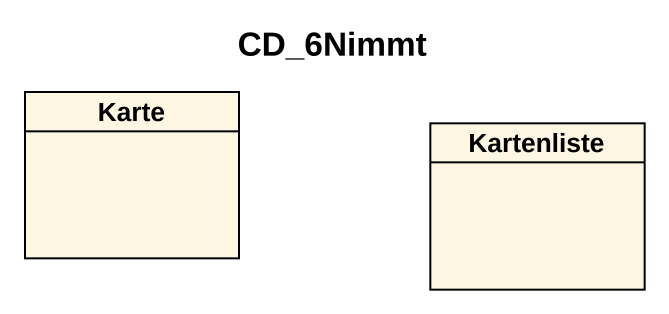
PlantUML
@startuml
title CD_6Nimmt
hide circle
hide empty members
class Karte
class Kartenliste
@enduml
